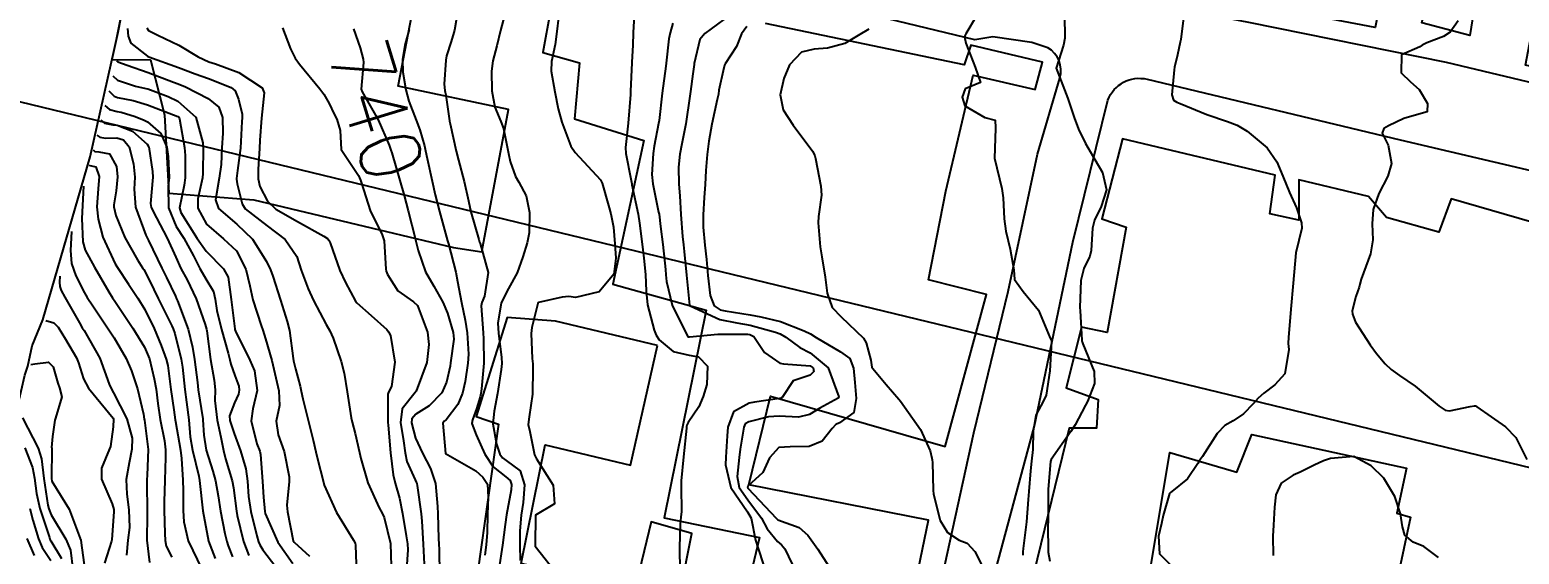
# Model space of a CAD drawing. Header units: metres. Extents: x 318500 to 325275, y 7408834 to 7428799.
# Drawn here: x 323192 to 323290.4, y 7419279.1 to 7419313.7 of the extents above; entities that cross this region are included whole.
import ezdxf
from ezdxf.enums import TextEntityAlignment as Align

# ---------------------------------------------------------------- set-up
doc = ezdxf.new("R2010")
doc.units = ezdxf.units.M
doc.header["$MEASUREMENT"] = 0
doc.linetypes.add('CONTINUO', pattern=[0])
for name, color, linetype in [('Area', 45, 'Continuous'), ('Cotas', 45, 'Continuous'), ('Curvas de Nivel 1m', 11, 'Continuous'), ('Curvas de Nivel 5m', 15, 'Continuous'), ('Edificações', 30, 'Continuous'), ('TEXTO', 45, 'Continuous'), ('Vias Primárias', 230, 'Continuous')]:
    doc.layers.add(name, color=color, linetype=linetype)
doc.styles.add('Style-STANDARD', font='STANDARD.shx')

msp = doc.modelspace()

# ---------------------------------------------------------------- linework, layer by layer
at = {"layer": 'Area'}
msp.add_lwpolyline([(323164.05, 7419207.108), (323166.5, 7419216.131), (323167.847, 7419221.449), (323169.032, 7419225.855), (323170.532, 7419229.674), (323171.968, 7419233.605), (323173.292, 7419237.03), (323175.716, 7419242.106), (323187.892, 7419274.342), (323189.586, 7419280.881), (323190.628, 7419286.278), (323191.144, 7419288.795), (323191.639, 7419290.897), (323191.836, 7419291.503), (323192.113, 7419292.842), (323192.833, 7419294.554), (323195.944, 7419305.328), (323197.795, 7419313.581), (323201.108, 7419330.565), (323204.532, 7419345.413), (323206.02, 7419351.275), (323206.299, 7419352.986), (323210.65, 7419370.472)], dxfattribs=at)
at = {"layer": 'Curvas de Nivel 1m', "flags": 128}
for points, elevation in [([(323220.298, 7419315.253), (323220.024, 7419313.718), (323219.986, 7419313.55), (323219.809, 7419312.963), (323219.505, 7419312.013), (323219.447, 7419311.725), (323219.343, 7419310.15), (323219.39, 7419309.726), (323219.451, 7419309.418), (323219.702, 7419307.721), (323219.706, 7419307.687), (323219.737, 7419307.521), (323220.146, 7419305.716), (323220.297, 7419305.118), (323220.664, 7419303.71), (323220.946, 7419302.429), (323221.115, 7419301.705), (323221.633, 7419299.872), (323221.685, 7419299.699), (323221.721, 7419299.606), (323222.25, 7419297.69), (323222.007, 7419296.117), (323221.829, 7419295.696), (323221.789, 7419295.484), (323221.919, 7419293.694), (323221.944, 7419293.294), (323221.958, 7419291.693), (323221.81, 7419290.003), (323221.765, 7419289.696), (323221.717, 7419289.476), (323221.485, 7419288.669), (323221.221, 7419287.955), (323221.184, 7419287.703), (323221.459, 7419286.96), (323222.027, 7419285.691), (323222.59, 7419284.841), (323223.425, 7419284.183), (323223.707, 7419283.949), (323223.802, 7419283.664), (323223.766, 7419283.313), (323223.472, 7419281.669), (323223.384, 7419281.021), (323223.206, 7419279.672), (323222.949, 7419278.073)], 738), ([(323223.504, 7419315.342), (323223.074, 7419313.681), (323222.817, 7419312.672), (323222.571, 7419311.688), (323222.473, 7419310.996), (323222.491, 7419309.689), (323222.693, 7419308.629), (323223.093, 7419307.68), (323223.263, 7419307.207), (323223.568, 7419305.672), (323223.589, 7419305.552), (323223.7, 7419305.032), (323224.058, 7419304.036), (323224.273, 7419303.661), (323224.77, 7419302.753), (323224.974, 7419301.65), (323224.969, 7419300.321), (323224.838, 7419299.652), (323224.536, 7419298.736), (323224.172, 7419297.661), (323223.59, 7419296.628), (323223.111, 7419295.677), (323222.895, 7419294.345), (323222.93, 7419293.679), (323223.135, 7419292.067), (323223.151, 7419291.676), (323223.113, 7419291.273), (323222.866, 7419289.68), (323222.638, 7419288.527), (323222.557, 7419287.684), (323222.794, 7419286.335), (323223.031, 7419285.676), (323223.195, 7419285.431), (323223.436, 7419285.255), (323224.365, 7419284.587), (323224.661, 7419283.651), (323224.569, 7419282.486), (323224.443, 7419281.654), (323224.337, 7419280.613), (323224.343, 7419279.655), (323224.36, 7419278.65)], 737), ([(323226.909, 7419314.55), (323226.794, 7419313.63), (323226.677, 7419312.761), (323226.438, 7419311.634), (323226.421, 7419310.993), (323226.665, 7419309.631), (323226.878, 7419308.5), (323227.125, 7419307.626), (323227.716, 7419306.044), (323228.005, 7419305.616), (323229.683, 7419303.807), (323229.791, 7419303.588), (323230.212, 7419302.128), (323230.362, 7419301.579), (323230.536, 7419300.687), (323230.619, 7419299.575), (323230.69, 7419298.648), (323230.549, 7419297.576), (323229.588, 7419296.408), (323228.018, 7419296.047), (323227.585, 7419296.101), (323227.147, 7419296.062), (323225.581, 7419295.704), (323225.525, 7419295.641), (323225.149, 7419294.053), (323225.1, 7419293.647), (323225.17, 7419292), (323225.197, 7419291.645), (323225.205, 7419291.333), (323225.178, 7419289.645), (323224.969, 7419288.157), (323224.893, 7419287.649), (323225.002, 7419287.186), (323225.31, 7419285.642), (323225.35, 7419285.543), (323225.446, 7419285.364), (323226.542, 7419283.629), (323226.632, 7419282.397), (323225.39, 7419281.64), (323225.365, 7419279.64), (323225.369, 7419279.6), (323226.917, 7419277.624)], 736), ([(323234.463, 7419314.167), (323234.285, 7419313.533), (323234.202, 7419313.146), (323234.013, 7419311.537), (323233.986, 7419311.338), (323233.76, 7419309.54), (323233.545, 7419307.739), (323233.513, 7419307.542), (323233.217, 7419306.045), (323233.148, 7419305.546), (323233.071, 7419304.164), (323233.132, 7419303.545), (323233.518, 7419301.685), (323233.545, 7419301.541), (323233.648, 7419300.733), (323233.789, 7419299.538), (323233.965, 7419297.886), (323234.002, 7419297.534), (323234.048, 7419297.089), (323234.421, 7419295.527), (323235.239, 7419293.83), (323235.418, 7419293.512), (323235.48, 7419293.442), (323235.549, 7419293.43), (323236.268, 7419293.499), (323237.424, 7419293.61), (323237.552, 7419293.608), (323239.404, 7419293.61), (323239.552, 7419293.587), (323239.809, 7419293.456), (323240.503, 7419292.409), (323241.533, 7419291.707), (323241.766, 7419291.661), (323243.531, 7419291.509), (323243.728, 7419291.398), (323243.784, 7419291.14), (323243.522, 7419290.897), (323242.398, 7419290.535), (323241.677, 7419289.427), (323241.566, 7419289.362), (323241.499, 7419289.352), (323239.843, 7419289.107), (323239.494, 7419289.042), (323238.469, 7419288.486), (323238.1, 7419287.474), (323238.054, 7419286.884), (323237.965, 7419285.475), (323237.944, 7419284.974), (323238.289, 7419283.471), (323239.396, 7419281.863), (323239.629, 7419281.456), (323239.925, 7419280.002), (323240.09, 7419279.449), (323240.443, 7419278.354)], 734), ([(323237.829, 7419314.426), (323236.565, 7419313.499), (323236.234, 7419313.083), (323235.87, 7419311.509), (323235.858, 7419311.44), (323235.78, 7419310.829), (323235.628, 7419309.646), (323235.612, 7419309.512), (323235.59, 7419309.344), (323235.307, 7419307.516), (323235.043, 7419306.197), (323234.918, 7419305.522), (323234.831, 7419304.657), (323234.851, 7419303.523), (323234.916, 7419302.759), (323234.979, 7419301.52), (323235.087, 7419300.07), (323235.153, 7419299.517), (323235.195, 7419299.086), (323235.35, 7419297.514), (323235.567, 7419295.524), (323235.611, 7419295.478), (323237.566, 7419294.572), (323238.68, 7419294.352), (323239.561, 7419294.212), (323241.251, 7419293.739), (323241.553, 7419293.643), (323241.925, 7419293.424), (323242.855, 7419292.722), (323243.54, 7419292.371), (323244.717, 7419291.388), (323245.419, 7419289.463), (323245.378, 7419289.381), (323244.167, 7419288.717), (323243.484, 7419288.304), (323242.769, 7419288.122), (323241.481, 7419288.184), (323240.783, 7419288.138), (323239.475, 7419287.824), (323239.246, 7419287.689), (323239.149, 7419287.463), (323238.914, 7419286.007), (323238.839, 7419285.466), (323238.697, 7419284.202), (323238.846, 7419283.466), (323239.408, 7419282.661), (323240.324, 7419281.446), (323240.698, 7419280.755), (323241.375, 7419279.897), (323241.638, 7419279.691), (323241.858, 7419279.423), (323242.353, 7419278.417)], 733), ([(323239.341, 7419313.949), (323239.001, 7419313.468), (323238.656, 7419312.622), (323237.921, 7419311.479), (323237.872, 7419311.397), (323237.783, 7419311.024), (323237.504, 7419309.743), (323237.464, 7419309.484), (323237.393, 7419309.122), (323237.038, 7419307.491), (323236.838, 7419306.378), (323236.714, 7419305.495), (323236.634, 7419304.431), (323236.59, 7419303.497), (323236.524, 7419302.651), (323236.453, 7419301.498), (323236.47, 7419300.676), (323236.578, 7419299.496), (323236.676, 7419298.549), (323236.774, 7419297.493), (323236.921, 7419296.159), (323237.186, 7419295.486), (323237.576, 7419295.22), (323237.907, 7419295.145), (323239.571, 7419294.883), (323240.261, 7419294.758), (323241.565, 7419294.449), (323243.137, 7419293.826), (323243.553, 7419293.625), (323243.924, 7419293.396), (323245.541, 7419292.442), (323246.163, 7419291.998), (323246.39, 7419291.367), (323246.473, 7419290.408), (323246.575, 7419289.364), (323246.416, 7419288.436), (323245.476, 7419287.758), (323245.223, 7419287.634), (323244.975, 7419287.385), (323244.324, 7419286.529), (323243.458, 7419286.178), (323242.214, 7419286.175), (323241.457, 7419286.116), (323240.852, 7419285.439), (323240.407, 7419284.473), (323239.421, 7419283.557), (323239.4, 7419283.481), (323239.404, 7419283.46), (323239.42, 7419283.438), (323241.314, 7419281.431), (323241.346, 7419281.387), (323241.389, 7419281.346), (323242.8, 7419280.825), (323243.379, 7419280.333), (323244.036, 7419279.393), (323245.34, 7419277.38)], 732), ([(323260.335, 7419314.692), (323260.368, 7419313.185), (323260.281, 7419312.718), (323259.79, 7419311.19), (323260.567, 7419309.182), (323260.986, 7419307.943), (323261.254, 7419307.175), (323261.726, 7419306.213), (323262.352, 7419305.16), (323262.855, 7419304.306), (323263.113, 7419303.149), (323262.766, 7419302.061), (323262.318, 7419301.153), (323262.183, 7419300.623), (323262.093, 7419299.155), (323262.005, 7419298.778), (323261.618, 7419297.963), (323261.422, 7419297.163), (323261.362, 7419295.385), (323261.374, 7419295.163), (323261.488, 7419293.224), (323261.491, 7419293.161), (323261.497, 7419293.109), (323261.548, 7419292.975), (323262.298, 7419291.152), (323262.325, 7419290.345), (323261.862, 7419289.156), (323261.737, 7419288.917), (323261.49, 7419288.467), (323261.034, 7419287.609), (323260.761, 7419287.171), (323259.451, 7419285.319), (323259.422, 7419285.19), (323259.255, 7419283.36), (323259.25, 7419283.193), (323259.255, 7419281.329), (323259.249, 7419281.192), (323259.236, 7419281.04), (323259.255, 7419279.192), (323259.361, 7419278.604)], 729), ([(323268.235, 7419314.693), (323268.023, 7419313.087), (323267.988, 7419312.917), (323267.805, 7419312.09), (323267.613, 7419311.271), (323267.576, 7419311.092), (323267.43, 7419309.436), (323267.539, 7419309.092), (323267.768, 7419308.951), (323267.985, 7419308.869), (323269.756, 7419308.136), (323271.111, 7419307.678), (323271.746, 7419307.436), (323272.411, 7419307.023), (323273.724, 7419305.922), (323274.382, 7419305), (323274.759, 7419304.052), (323275.206, 7419302.987), (323275.675, 7419301.963), (323276.007, 7419300.975), (323276.014, 7419300.616), (323275.63, 7419298.98), (323275.454, 7419296.982), (323275.298, 7419295.27), (323275.273, 7419294.985), (323275.135, 7419293.407), (323275.131, 7419292.986), (323275.16, 7419292.597), (323274.895, 7419290.986), (323274.248, 7419290.264), (323273.511, 7419289.71), (323273.127, 7419289.385), (323272.811, 7419289.01), (323272.162, 7419288.348), (323271.483, 7419287.885), (323270.94, 7419287.576), (323270.429, 7419287.046), (323269.455, 7419285.527), (323269.262, 7419285.252), (323269.149, 7419285.063), (323268.459, 7419284.046), (323267.422, 7419283.208), (323267.347, 7419283.155), (323267.288, 7419283.082), (323266.86, 7419281.626), (323266.744, 7419281.09), (323266.557, 7419280.268), (323266.624, 7419279.091), (323267.359, 7419278.35)], 728), ([(323286.365, 7419314.319), (323285.831, 7419313.571), (323285.388, 7419313.293), (323284.276, 7419312.865), (323283.975, 7419312.711), (323283.816, 7419312.612), (323282.608, 7419312.088), (323282.589, 7419310.888), (323283.209, 7419310.304), (323283.779, 7419309.777), (323284.325, 7419308.864), (323284.31, 7419308.316), (323283.759, 7419308.16), (323282.771, 7419307.868), (323281.747, 7419307.377), (323281.443, 7419307.206), (323281.339, 7419306.906), (323281.728, 7419306.113), (323281.948, 7419304.896), (323281.702, 7419304.051), (323281.111, 7419302.909), (323280.736, 7419301.852), (323280.663, 7419300.915), (323280.709, 7419299.85), (323280.569, 7419298.916), (323279.942, 7419297.253), (323279.85, 7419296.926), (323279.813, 7419296.721), (323279.598, 7419296.107), (323279.352, 7419295.164), (323279.361, 7419294.932), (323279.572, 7419294.403), (323280.539, 7419292.915), (323280.968, 7419292.333), (323281.538, 7419291.651), (323281.92, 7419291.28), (323282.473, 7419290.886), (323283.52, 7419290.178), (323285.094, 7419288.854), (323285.496, 7419288.584), (323285.792, 7419288.549), (323287.155, 7419288.825), (323287.443, 7419288.879), (323287.501, 7419288.87), (323287.591, 7419288.819), (323289.48, 7419287.481), (323290.156, 7419286.783), (323290.898, 7419285.333)], 727), ([(323198.418, 7419313.823), (323198.46, 7419313.318), (323198.647, 7419312.851), (323199.743, 7419311.991), (323199.79, 7419311.969), (323199.821, 7419311.958), (323201.779, 7419311.235), (323202.897, 7419310.825), (323203.769, 7419310.508), (323205.27, 7419309.917), (323205.534, 7419309.69), (323205.752, 7419309.141), (323205.991, 7419308.155), (323205.995, 7419307.906), (323205.976, 7419307.666), (323205.876, 7419305.908), (323205.86, 7419305.756), (323205.688, 7419304.436), (323205.622, 7419303.911), (323205.618, 7419303.849), (323205.676, 7419303.559), (323205.992, 7419302.234), (323206.203, 7419301.902), (323207.643, 7419300.778), (323208.839, 7419299.868), (323209.613, 7419298.741), (323209.902, 7419297.855), (323210.351, 7419296.612), (323210.703, 7419295.843), (323211.556, 7419294.263), (323211.798, 7419293.826), (323212.019, 7419293.347), (323212.533, 7419291.815), (323212.734, 7419291.033), (323212.93, 7419289.809), (323213.204, 7419288.074), (323213.264, 7419287.803), (323213.459, 7419287.043), (323213.741, 7419285.797), (323213.829, 7419285.403), (323214.301, 7419283.791), (323215.053, 7419282.126), (323215.256, 7419281.781), (323215.386, 7419281.487), (323215.795, 7419279.773), (323215.85, 7419278.277)], 743), ([(323199.694, 7419313.868), (323199.815, 7419313.682), (323200.418, 7419313.374), (323201.801, 7419312.724), (323203.077, 7419311.947), (323203.785, 7419311.623), (323204.233, 7419311.484), (323205.775, 7419310.919), (323207.324, 7419309.887), (323207.45, 7419309.578), (323207.27, 7419307.887), (323207.16, 7419306.447), (323207.134, 7419305.889), (323207.063, 7419304.516), (323207.047, 7419303.889), (323207.157, 7419303.37), (323207.665, 7419302.395), (323208.22, 7419301.874), (323209.648, 7419301.057), (323211.386, 7419300.081), (323211.632, 7419299.946), (323211.733, 7419299.828), (323211.81, 7419299.645), (323212.446, 7419297.817), (323212.814, 7419297.034), (323213.489, 7419295.801), (323213.578, 7419295.686), (323214.51, 7419294.846), (323215.552, 7419293.916), (323215.671, 7419293.778), (323215.8, 7419293.523), (323216.095, 7419291.771), (323215.874, 7419290.145), (323215.657, 7419289.778), (323215.626, 7419289.65), (323215.631, 7419287.778), (323215.642, 7419287.603), (323215.801, 7419285.775), (323215.978, 7419284.324), (323216.111, 7419283.77), (323216.388, 7419282.782), (323216.593, 7419281.762), (323216.842, 7419280.283), (323216.925, 7419279.757), (323216.954, 7419279.354), (323216.843, 7419277.757)], 742), ([(323208.651, 7419313.872), (323209.194, 7419312.471), (323209.496, 7419311.863), (323209.784, 7419311.46), (323211.121, 7419309.84), (323211.396, 7419309.475), (323211.75, 7419308.857), (323212.081, 7419308.162), (323212.253, 7419307.822), (323212.462, 7419307.086), (323212.545, 7419305.817), (323213.685, 7419304.104), (323213.825, 7419303.799), (323213.883, 7419303.593), (323214.463, 7419301.792), (323215.241, 7419300.179), (323215.382, 7419299.782), (323215.48, 7419297.903), (323215.51, 7419297.781), (323215.598, 7419297.556), (323216.287, 7419296.47), (323217.319, 7419295.754), (323217.576, 7419295.503), (323218.243, 7419293.74), (323218.336, 7419292.94), (323218.196, 7419291.74), (323217.501, 7419289.842), (323217.426, 7419289.751), (323216.561, 7419288.686), (323216.449, 7419287.765), (323216.649, 7419286.565), (323216.759, 7419285.76), (323216.873, 7419285.197), (323217.422, 7419283.983), (323217.503, 7419283.831), (323217.532, 7419283.748), (323217.552, 7419283.614), (323217.829, 7419281.743), (323217.878, 7419281.247), (323217.963, 7419279.741), (323218.012, 7419278.405)], 741), ([(323217.038, 7419313.762), (323216.758, 7419312.813), (323216.594, 7419311.768), (323216.608, 7419310.937), (323216.803, 7419309.764), (323217.012, 7419309.021), (323217.501, 7419307.754), (323217.731, 7419307.127), (323218.038, 7419306.068), (323218.115, 7419305.744), (323218.223, 7419305.222), (323218.543, 7419303.737), (323218.755, 7419302.818), (323219.039, 7419301.729), (323219.574, 7419299.778), (323219.587, 7419299.721), (323219.628, 7419299.586), (323220.112, 7419297.715), (323220.215, 7419297.092), (323220.49, 7419295.711), (323220.733, 7419294.538), (323220.864, 7419293.707), (323220.942, 7419292.292), (323220.899, 7419291.706), (323220.722, 7419290.494), (323220.564, 7419289.709), (323220.245, 7419288.956), (323219.474, 7419287.958), (323219.343, 7419287.851), (323219.246, 7419287.723), (323219.44, 7419285.72), (323221.429, 7419284.585), (323221.89, 7419284.159), (323222.2, 7419283.688), (323222.257, 7419282.838), (323222.198, 7419281.688), (323222.187, 7419280.497), (323222.119, 7419279.689), (323222.037, 7419279.012)], 739), ([(323247.399, 7419313.784), (323246.694, 7419313.367), (323246.162, 7419313.027), (323245.812, 7419312.832), (323244.672, 7419312.526), (323243.806, 7419312.455), (323242.951, 7419312.265), (323242.168, 7419311.424), (323241.781, 7419310.521), (323241.554, 7419309.433), (323241.755, 7419308.44), (323242.407, 7419307.42), (323243.714, 7419305.69), (323243.84, 7419305.399), (323243.883, 7419305.224), (323244.244, 7419303.394), (323244.277, 7419302.798), (323244.089, 7419301.396), (323244.07, 7419300.98), (323244.198, 7419299.394), (323244.292, 7419298.725), (323244.517, 7419297.391), (323244.655, 7419296.328), (323244.996, 7419295.386), (323245.571, 7419294.759), (323247.049, 7419293.358), (323247.222, 7419293.03), (323247.535, 7419291.891), (323247.614, 7419291.432), (323247.675, 7419291.348), (323248.556, 7419290.293), (323249.387, 7419289.322), (323249.498, 7419289.181), (323250.821, 7419287.306), (323251.456, 7419285.899), (323251.57, 7419285.418), (323251.595, 7419285.298), (323251.62, 7419285.124), (323251.65, 7419283.297), (323251.672, 7419283.04), (323252.119, 7419281.289), (323252.6, 7419280.499), (323253.377, 7419279.988), (323253.907, 7419279.793), (323254.418, 7419279.254), (323255.343, 7419277.426)], 731), ([(323197.7, 7419311.68), (323197.784, 7419311.607), (323198.404, 7419311.387), (323199.774, 7419310.901), (323201.453, 7419310.276), (323201.763, 7419310.163), (323202.255, 7419309.955), (323203.753, 7419309.2), (323204.443, 7419308.625), (323204.695, 7419307.926), (323204.708, 7419306.909), (323204.661, 7419305.926), (323204.598, 7419304.831), (323204.475, 7419303.928), (323204.238, 7419302.504), (323204.442, 7419301.928), (323205.645, 7419300.895), (323206.675, 7419299.894), (323207.608, 7419298.42), (323207.862, 7419297.877), (323208.017, 7419297.455), (323208.519, 7419295.871), (323208.978, 7419294.446), (323209.12, 7419293.864), (323209.376, 7419292.008), (323209.398, 7419291.861), (323209.515, 7419291.321), (323209.828, 7419290.18), (323209.901, 7419289.854), (323210.008, 7419289.337), (323210.373, 7419287.846), (323210.684, 7419286.609), (323210.866, 7419285.839), (323210.974, 7419285.376), (323211.364, 7419283.831), (323211.417, 7419283.638), (323212.235, 7419281.817), (323213.363, 7419280.002), (323213.462, 7419279.799), (323213.485, 7419279.673), (323213.552, 7419277.798)], 744), ([(323197.18, 7419309.71), (323197.528, 7419309.354), (323197.752, 7419309.256), (323198.797, 7419309.05), (323199.748, 7419308.763), (323200.32, 7419308.556), (323201.741, 7419308.012), (323201.806, 7419307.959), (323201.849, 7419307.849), (323202.18, 7419305.955), (323202.23, 7419305.427), (323202.236, 7419303.954), (323202.166, 7419303.464), (323201.865, 7419301.958), (323201.946, 7419301.667), (323203.015, 7419299.946), (323203.618, 7419299.108), (323204.765, 7419297.923), (323205.061, 7419297.385), (323205.265, 7419295.915), (323205.502, 7419293.959), (323205.514, 7419293.911), (323205.549, 7419293.821), (323206.513, 7419291.895), (323206.802, 7419291.18), (323206.986, 7419289.888), (323206.705, 7419288.669), (323206.58, 7419287.893), (323206.963, 7419286.372), (323207.156, 7419285.884), (323207.212, 7419285.658), (323207.337, 7419283.881), (323207.404, 7419282.838), (323207.483, 7419281.879), (323207.517, 7419281.749), (323208.362, 7419279.87), (323209.346, 7419278.456)], 746), ([(323196.92, 7419308.73), (323197.222, 7419308.474), (323197.743, 7419308.335), (323198.007, 7419308.28), (323198.923, 7419308.002), (323199.512, 7419307.769), (323199.735, 7419307.653), (323200.625, 7419306.878), (323201.018, 7419305.97), (323201.1, 7419305.368), (323201.166, 7419303.968), (323201.113, 7419303.407), (323201.121, 7419301.968), (323201.642, 7419300.737), (323202.135, 7419299.955), (323202.779, 7419298.781), (323203.198, 7419297.944), (323203.593, 7419297.278), (323204.094, 7419296.441), (323204.22, 7419295.93), (323204.326, 7419295.172), (323204.622, 7419293.924), (323205.079, 7419292.365), (323205.18, 7419291.915), (323205.24, 7419291.637), (323205.51, 7419290.872), (323205.765, 7419290.169), (323205.807, 7419289.905), (323205.748, 7419289.655), (323205.488, 7419289.08), (323205.167, 7419288.222), (323205.182, 7419287.914), (323205.457, 7419287.036), (323205.889, 7419285.903), (323206.243, 7419284.713), (323206.351, 7419283.896), (323206.421, 7419282.878), (323206.576, 7419281.892), (323206.97, 7419280.282), (323207.073, 7419279.884), (323207.153, 7419279.678), (323207.355, 7419279.361), (323208.508, 7419277.868)], 747), ([(323196.66, 7419307.75), (323196.903, 7419307.556), (323197.448, 7419307.456), (323197.731, 7419307.434), (323198.748, 7419307.028), (323199.713, 7419306.17), (323199.794, 7419306.071), (323199.828, 7419305.988), (323200.067, 7419304.366), (323200.081, 7419303.984), (323199.937, 7419302.26), (323199.989, 7419301.985), (323200.326, 7419301.304), (323201.043, 7419299.969), (323201.611, 7419298.701), (323201.949, 7419297.957), (323202.35, 7419297.195), (323202.961, 7419295.946), (323203.555, 7419294.257), (323203.642, 7419293.939), (323203.662, 7419293.825), (323203.913, 7419291.934), (323204.141, 7419290.565), (323204.205, 7419289.929), (323204.184, 7419289.235), (323204.334, 7419287.927), (323204.579, 7419286.797), (323204.758, 7419285.92), (323204.899, 7419285.382), (323205.329, 7419283.911), (323205.413, 7419283.453), (323205.623, 7419281.906), (323205.676, 7419281.616), (323206.085, 7419279.899), (323206.432, 7419278.974)], 748), ([(323196.4, 7419306.77), (323196.579, 7419306.626), (323196.988, 7419306.568), (323197.719, 7419306.592), (323198.159, 7419306.456), (323198.518, 7419306.008), (323198.816, 7419304.881), (323198.9, 7419304.002), (323198.858, 7419303.188), (323198.938, 7419302.001), (323199.633, 7419300.164), (323199.72, 7419299.989), (323199.803, 7419299.812), (323200.689, 7419297.974), (323200.985, 7419297.36), (323201.582, 7419296.116), (323201.655, 7419295.959), (323201.715, 7419295.822), (323202.433, 7419293.951), (323202.723, 7419292.757), (323202.852, 7419291.947), (323203.036, 7419290.413), (323203.089, 7419289.944), (323203.396, 7419288.016), (323203.4, 7419287.941), (323203.455, 7419286.94), (323203.608, 7419285.937), (323204.057, 7419284.562), (323204.239, 7419283.928), (323204.402, 7419282.928), (323204.558, 7419281.922), (323204.85, 7419280.436), (323204.973, 7419279.916), (323205.074, 7419279.631), (323205.35, 7419278.901)], 749), ([(323195.88, 7419304.81), (323195.933, 7419304.766), (323196.049, 7419304.752), (323196.333, 7419304.677), (323196.547, 7419304.031), (323196.485, 7419303.219), (323196.399, 7419302.033), (323196.474, 7419301.205), (323196.789, 7419300.028), (323197.604, 7419298.269), (323197.752, 7419298.018), (323198.493, 7419296.91), (323199.108, 7419295.997), (323199.569, 7419295.237), (323200.177, 7419293.981), (323200.636, 7419292.871), (323200.976, 7419291.968), (323201.086, 7419291.537), (323201.286, 7419289.963), (323201.48, 7419288.617), (323201.572, 7419287.959), (323201.592, 7419287.835), (323201.911, 7419285.955), (323201.988, 7419285.401), (323202.078, 7419283.953), (323202.092, 7419283.271), (323202.101, 7419281.953), (323202.133, 7419281.198), (323202.417, 7419279.949), (323203.341, 7419278.073)], 751), ([(323195.51, 7419303.39), (323195.39, 7419301.265), (323195.46, 7419299.71), (323195.617, 7419299.164), (323196.233, 7419298.034), (323197.195, 7419296.413), (323197.436, 7419296.021), (323197.577, 7419295.8), (323198.777, 7419294.002), (323199.532, 7419292.764), (323199.862, 7419291.985), (323200.191, 7419290.664), (323200.302, 7419289.978), (323200.43, 7419289.032), (323200.587, 7419287.973), (323200.852, 7419286.566), (323200.928, 7419285.968), (323200.932, 7419285.464), (323200.88, 7419283.968), (323200.844, 7419282.523), (323200.844, 7419281.968), (323200.89, 7419280.445), (323200.9, 7419279.967), (323200.979, 7419279.589), (323201.349, 7419278.868)], 752), ([(323194.72, 7419300.41), (323194.653, 7419299.149), (323194.719, 7419298.275), (323195.007, 7419297.461), (323195.583, 7419296.339), (323195.754, 7419296.038), (323196.116, 7419295.49), (323197.095, 7419294.025), (323197.54, 7419293.361), (323198.336, 7419292.008), (323198.691, 7419291.182), (323199.074, 7419289.996), (323199.475, 7419288.321), (323199.527, 7419287.989), (323199.535, 7419287.923), (323199.791, 7419285.985), (323199.728, 7419284.29), (323199.703, 7419283.986), (323199.702, 7419283.7), (323199.711, 7419281.985), (323199.708, 7419281.662), (323199.687, 7419279.985), (323199.88, 7419278.517)], 753), ([(323193.94, 7419297.44), (323193.918, 7419297.04), (323193.94, 7419296.767), (323194.03, 7419296.509), (323194.271, 7419296.06), (323195.245, 7419294.354), (323195.429, 7419294.042), (323195.547, 7419293.849), (323196.588, 7419292.029), (323197.211, 7419290.315), (323197.334, 7419290.022), (323197.496, 7419289.738), (323198.375, 7419288.006), (323198.725, 7419286.727), (323198.711, 7419286.001), (323198.526, 7419285.098), (323198.338, 7419284.006), (323198.379, 7419283.032), (323198.514, 7419282.003), (323198.539, 7419280.836), (323198.448, 7419280.004), (323198.349, 7419279.004)], 754), ([(323192.03, 7419291.61), (323192.296, 7419291.642), (323193.198, 7419291.756), (323193.514, 7419291.462), (323193.822, 7419290.384), (323193.929, 7419290.064), (323194.077, 7419289.475), (323193.663, 7419288.067), (323193.612, 7419287.924), (323193.452, 7419286.856), (323193.397, 7419286.115), (323193.412, 7419286.07), (323193.416, 7419286.046), (323193.391, 7419284.07), (323193.418, 7419283.906), (323194.558, 7419282.052), (323195.3, 7419280.102), (323195.328, 7419280.04), (323195.338, 7419280.018), (323195.358, 7419279.812), (323195.608, 7419278.037)], 756), ([(323191.468, 7419288.089), (323192.519, 7419286.084), (323192.731, 7419285.378), (323192.888, 7419284.078), (323193.164, 7419282.303), (323193.221, 7419282.073), (323193.384, 7419281.659), (323194.336, 7419280.055), (323194.643, 7419279.341), (323194.816, 7419278.048)], 757), ([(323191.635, 7419286.097), (323192.143, 7419284.805), (323192.276, 7419284.087), (323192.41, 7419283.08), (323192.631, 7419282.081), (323193.255, 7419280.178), (323193.291, 7419280.071), (323193.312, 7419280.023), (323193.359, 7419279.955), (323194.066, 7419278.778)], 758), ([(323285.062, 7419278.845), (323284.089, 7419279.571), (323283.38, 7419279.863), (323282.832, 7419280.325), (323282.676, 7419280.881), (323282.552, 7419281.733), (323282.178, 7419282.889), (323281.438, 7419284.095), (323280.615, 7419284.908), (323279.456, 7419285.525), (323277.911, 7419285.4), (323277.453, 7419285.229), (323276.829, 7419284.959), (323275.924, 7419284.491), (323275.44, 7419284.281), (323274.665, 7419283.755), (323274.306, 7419282.991), (323274.216, 7419282.184), (323274.141, 7419280.992), (323274.116, 7419280.259), (323274.134, 7419278.992)], 727), ([(323191.959, 7419282.091), (323192.151, 7419281.316), (323192.536, 7419280.082), (323192.786, 7419279.508), (323193.346, 7419278.659)], 759)]:
    msp.add_lwpolyline(points, dxfattribs=dict(at, elevation=elevation))
at = {"layer": 'Curvas de Nivel 5m', "flags": 128}
for points, elevation in [([(323231.946, 7419315.452), (323231.843, 7419313.56), (323231.845, 7419313.534), (323231.807, 7419312.727), (323231.752, 7419311.599), (323231.749, 7419311.561), (323231.655, 7419309.668), (323231.656, 7419309.562), (323231.659, 7419309.461), (323231.503, 7419307.564), (323231.329, 7419305.952), (323231.35, 7419305.565), (323231.685, 7419303.88), (323231.738, 7419303.559), (323231.748, 7419303.491), (323232.156, 7419301.555), (323232.258, 7419300.947), (323232.44, 7419299.552), (323232.541, 7419298.631), (323232.644, 7419297.55), (323232.698, 7419296.445), (323232.788, 7419295.548), (323233.229, 7419293.869), (323233.358, 7419293.542), (323233.547, 7419293.246), (323234.477, 7419292.463), (323235.537, 7419292.225), (323236.15, 7419292.114), (323236.749, 7419291.492), (323236.71, 7419290.294), (323236.451, 7419289.496), (323236.175, 7419288.814), (323235.474, 7419287.774), (323235.377, 7419287.606), (323235.359, 7419287.512), (323235.354, 7419287.397), (323235.156, 7419285.514), (323235.015, 7419283.927), (323235.003, 7419283.516), (323235.02, 7419281.892), (323234.994, 7419281.516), (323234.951, 7419281.082), (323234.89, 7419279.517), (323234.916, 7419277.947)], 735), ([(323254.501, 7419314.603), (323253.823, 7419313.468), (323253.748, 7419313.344), (323253.735, 7419313.271), (323253.814, 7419312.84), (323254.442, 7419311.263), (323254.798, 7419310.241), (323253.776, 7419309.838), (323253.575, 7419309.273), (323253.761, 7419308.701), (323255.075, 7419307.931), (323255.748, 7419307.771), (323255.783, 7419307.249), (323255.782, 7419307.207), (323255.71, 7419305.24), (323256.202, 7419303.235), (323256.286, 7419302.628), (323256.351, 7419301.233), (323256.46, 7419300.419), (323256.752, 7419299.229), (323256.984, 7419297.858), (323257.037, 7419297.226), (323257.598, 7419296.428), (323258.611, 7419295.205), (323259.391, 7419293.354), (323259.475, 7419293.191), (323259.488, 7419293.129), (323259.369, 7419291.192), (323259.129, 7419289.573), (323258.951, 7419289.198), (323258.437, 7419288.255), (323258.268, 7419287.208), (323258.248, 7419285.998), (323258.16, 7419285.209), (323258.083, 7419284.568), (323257.977, 7419283.212), (323257.949, 7419282.675), (323257.826, 7419281.213), (323257.598, 7419279.443), (323257.591, 7419279.217), (323257.578, 7419279.006)], 730), ([(323213.354, 7419313.807), (323213.801, 7419312.55), (323213.995, 7419311.798), (323214.016, 7419311.569), (323213.867, 7419309.799), (323213.93, 7419309.626), (323214.994, 7419307.787), (323215.715, 7419306.099), (323215.821, 7419305.778), (323215.877, 7419305.608), (323216.418, 7419303.769), (323216.693, 7419302.788), (323216.957, 7419301.761), (323217.43, 7419299.956), (323217.481, 7419299.752), (323217.621, 7419299.134), (323218.105, 7419297.742), (323218.651, 7419296.794), (323219.255, 7419295.725), (323219.569, 7419294.998), (323219.95, 7419293.716), (323219.983, 7419293.276), (323219.77, 7419291.717), (323219.735, 7419291.501), (323219.507, 7419290.443), (323219.189, 7419289.725), (323218.346, 7419288.878), (323217.479, 7419288.318), (323217.204, 7419288.024), (323217.178, 7419287.754), (323217.455, 7419286.741), (323217.905, 7419285.743), (323218.438, 7419284.743), (323218.764, 7419283.73), (323218.908, 7419282.217), (323218.927, 7419281.727), (323218.978, 7419280.113), (323218.989, 7419279.726), (323219.006, 7419279.375), (323219.036, 7419277.725)], 740), ([(323197.44, 7419310.69), (323197.766, 7419310.4), (323198.951, 7419310.002), (323199.631, 7419309.864), (323199.758, 7419309.829), (323201.114, 7419309.33), (323201.751, 7419309.024), (323202.929, 7419307.948), (323203.406, 7419306.251), (323203.408, 7419305.943), (323203.396, 7419304.231), (323203.367, 7419303.943), (323203.055, 7419302.558), (323203.07, 7419301.946), (323203.644, 7419300.883), (323204.766, 7419299.923), (323205.618, 7419299.126), (323206.243, 7419297.9), (323206.502, 7419296.809), (323206.709, 7419295.893), (323207.248, 7419294.191), (323207.354, 7419293.883), (323207.541, 7419293.311), (323207.952, 7419291.876), (323208.099, 7419291.289), (323208.428, 7419289.871), (323208.46, 7419288.896), (323208.235, 7419287.872), (323208.372, 7419286.956), (323208.763, 7419285.867), (323209.101, 7419284.186), (323209.104, 7419283.863), (323208.957, 7419282.304), (323208.984, 7419281.864), (323209.361, 7419279.959), (323209.432, 7419279.859), (323210.447, 7419278.939)], 745), ([(323196.14, 7419305.79), (323196.256, 7419305.696), (323196.521, 7419305.665), (323197.218, 7419305.54), (323197.69, 7419304.701), (323197.75, 7419304.019), (323197.671, 7419303.098), (323197.515, 7419302.168), (323197.519, 7419302.021), (323197.652, 7419301.464), (323198.246, 7419300.011), (323199.089, 7419298.517), (323199.418, 7419297.993), (323199.49, 7419297.883), (323199.597, 7419297.699), (323200.167, 7419296.563), (323200.452, 7419295.977), (323201.349, 7419294.167), (323201.444, 7419293.962), (323201.545, 7419293.656), (323201.961, 7419291.956), (323202.046, 7419291.423), (323202.2, 7419289.953), (323202.312, 7419289.127), (323202.463, 7419287.95), (323202.57, 7419286.832), (323202.72, 7419285.947), (323203.131, 7419284.235), (323203.184, 7419283.942), (323203.39, 7419281.94), (323203.763, 7419279.934), (323204.204, 7419278.783)], 750), ([(323193.03, 7419294.51), (323193.555, 7419294.371), (323193.825, 7419294.066), (323194.315, 7419293.282), (323195.047, 7419292.047), (323195.188, 7419291.716), (323195.506, 7419290.666), (323195.846, 7419290.037), (323197.471, 7419288.062), (323197.496, 7419288.02), (323197.503, 7419287.986), (323197.462, 7419287.488), (323197.284, 7419286.18), (323197.233, 7419286.022), (323196.698, 7419284.757), (323196.706, 7419284.027), (323197.396, 7419282.392), (323197.512, 7419282.018), (323197.521, 7419281.885), (323197.375, 7419280.02), (323197.359, 7419279.937), (323196.904, 7419278.465)], 755), ([(323191.772, 7419280.094), (323192.243, 7419278.975)], 760)]:
    msp.add_lwpolyline(points, dxfattribs=dict(at, elevation=elevation))
at = {"layer": 'Edificações'}
for points in [[(323294.517, 7419310.526), (323290.801, 7419311.398), (323291.401, 7419314.532), (323287.456, 7419315.431), (323287.132, 7419313.362), (323283.947, 7419314.191), (323284.363, 7419316.15), (323283.855, 7419316.288), (323284.57, 7419319.676), (323282.122, 7419320.267), (323280.867, 7419313.889), (323267.394, 7419316.47), (323267.928, 7419319.187), (323266.699, 7419319.465), (323271.188, 7419336.347), (323294.724, 7419330.665), (323293.048, 7419320.806), (323293.831, 7419320.285), (323292.675, 7419314.14), (323295.36, 7419313.544), (323294.517, 7419310.526)], [(323221.829, 7419299.052), (323223.598, 7419308.456), (323216.307, 7419310.009), (323217.432, 7419315.859), (323216.253, 7419316.395), (323217.7, 7419320.839), (323199.889, 7419324.316), (323198.834, 7419318.911), (323197.657, 7419312.966), (323197.391, 7419311.781), (323199.928, 7419311.756), (323200.871, 7419308.122), (323201.141, 7419302.93), (323206.766, 7419302.493), (323215.534, 7419300.406), (323219.963, 7419299.348), (323221.829, 7419299.052)], [(323233.453, 7419292.853), (323226.7, 7419294.465), (323226.7, 7419294.465), (323223.508, 7419294.722), (323221.456, 7419288.174), (323222.931, 7419287.667), (323221.57, 7419277.958), (323221.142, 7419273.717), (323230.179, 7419270.328), (323236.67, 7419269.37), (323237.002, 7419272.022), (323234.199, 7419272.796), (323235.714, 7419280.441), (323233.022, 7419281.214), (323231.915, 7419276.646), (323224.428, 7419278.452), (323226.014, 7419286.298), (323231.664, 7419284.955), (323233.453, 7419292.853)]]:
    msp.add_lwpolyline(points, close=True, dxfattribs=at)
for points in [[(323226.872, 7419317.812), (323225.856, 7419312.233), (323228.279, 7419311.551), (323227.949, 7419307.845), (323232.532, 7419306.415), (323230.483, 7419296.916), (323236.649, 7419295.209), (323233.884, 7419281.48), (323240.19, 7419280.171), (323237.569, 7419269.195)], [(323250.428, 7419276.837), (323251.352, 7419281.314), (323239.485, 7419283.649), (323240.902, 7419289.522), (323252.451, 7419286.197), (323255.182, 7419296.234), (323251.358, 7419297.199), (323252.492, 7419303.072), (323254.301, 7419310.737), (323258.41, 7419309.782), (323258.41, 7419309.782), (323258.892, 7419311.584), (323254.158, 7419312.717), (323253.7, 7419311.41), (323240.577, 7419314.14)], [(323291.232, 7419301.01), (323285.89, 7419302.568), (323285.078, 7419300.355), (323281.615, 7419301.322), (323280.435, 7419302.712), (323275.819, 7419303.815), (323275.819, 7419301.159), (323273.913, 7419301.56), (323274.264, 7419304.115), (323264.169, 7419306.524), (323262.814, 7419301.246), (323264.42, 7419300.695), (323263.166, 7419293.73), (323261.46, 7419294.081), (323260.454, 7419290.055), (323262.561, 7419289.303), (323262.461, 7419287.399), (323260.655, 7419287.399), (323254.783, 7419263.412)], [(323265.808, 7419276.828), (323267.297, 7419285.799), (323271.733, 7419284.501), (323272.719, 7419286.986), (323282.94, 7419284.765), (323282.3, 7419281.777), (323283.205, 7419281.519), (323281.652, 7419274.271)]]:
    msp.add_lwpolyline(points, dxfattribs=at)
at = {"layer": 'TEXTO', "linetype": 'CONTINUO'}
msp.add_polyline3d([(323438.209, 7419249.131, 0), (323185.627, 7419310.345, 0)], dxfattribs=at)
at = {"layer": 'Vias Primárias'}
for points in [[(323715.644, 7420145.548, 0), (323709.04, 7420132.939)], [(323178.051, 7419177.277, 0), (323185.169, 7419183.994)], [(323831.088, 7420001.787, 0), (323833.844, 7420008.443, 0.220888)], [(323291.433, 7419429.197), (323290.065, 7419420.649), (323288.209, 7419412.878), (323285.349, 7419403.494), (323283.271, 7419394.965), (323281.218, 7419386.51), (323279.63, 7419378.81), (323276.943, 7419368.329), (323275.33, 7419360.655), (323273.619, 7419353.417), (323272.666, 7419348.085), (323271.004, 7419340.388), (323269.269, 7419333.107), (323267.24, 7419324.947), (323266.018, 7419317.991, 0.462202), (323268.484, 7419315.016), (323272.496, 7419314.234), (323285.561, 7419311.593), (323299.671, 7419308.225)], [(323229.293, 7419210.674), (323232.27, 7419212.672), (323234.147, 7419214.384), (323235.812, 7419216.113), (323234.62, 7419217.391), (323235.894, 7419219.086, 0.094835), (323239.645, 7419226.756, 0.007544), (323241.548, 7419234.186), (323244.323, 7419244.733), (323246.201, 7419252.374), (323248.396, 7419260.807), (323250.328, 7419269.611), (323252.442, 7419278.336), (323254.345, 7419287.087), (323256.619, 7419296.444), (323258.551, 7419305.515), (323260.032, 7419310.546, 0.344028), (323259.239, 7419312.551), (323258.183, 7419312.894), (323255.595, 7419313.264), (323254.422, 7419313.082), (323242.193, 7419316.037)], [(323230.724, 7419208.254, 0.182511), (323243.226, 7419224.417), (323244.145, 7419227.484), (323246.706, 7419238.2), (323248.194, 7419245.012), (323250.619, 7419255.179), (323253.1, 7419266.254), (323255.249, 7419276.01), (323258.362, 7419287.557), (323260.896, 7419299.704), (323263.21, 7419309.092, -0.378116), (323265.798, 7419310.467), (323282.524, 7419306.47), (323298.182, 7419302.777)]]:
    msp.add_lwpolyline(points, format="xyb", dxfattribs=at)

# ---------------------------------------------------------------- texts
at = {"layer": 'Cotas', "style": 'Style-STANDARD'}
msp.add_text('740', height=4, rotation=287.12678, dxfattribs=at).set_placement((323214.864, 7419308.421, 740), align=Align.MIDDLE_CENTER)

doc.saveas('drawing.dxf')
